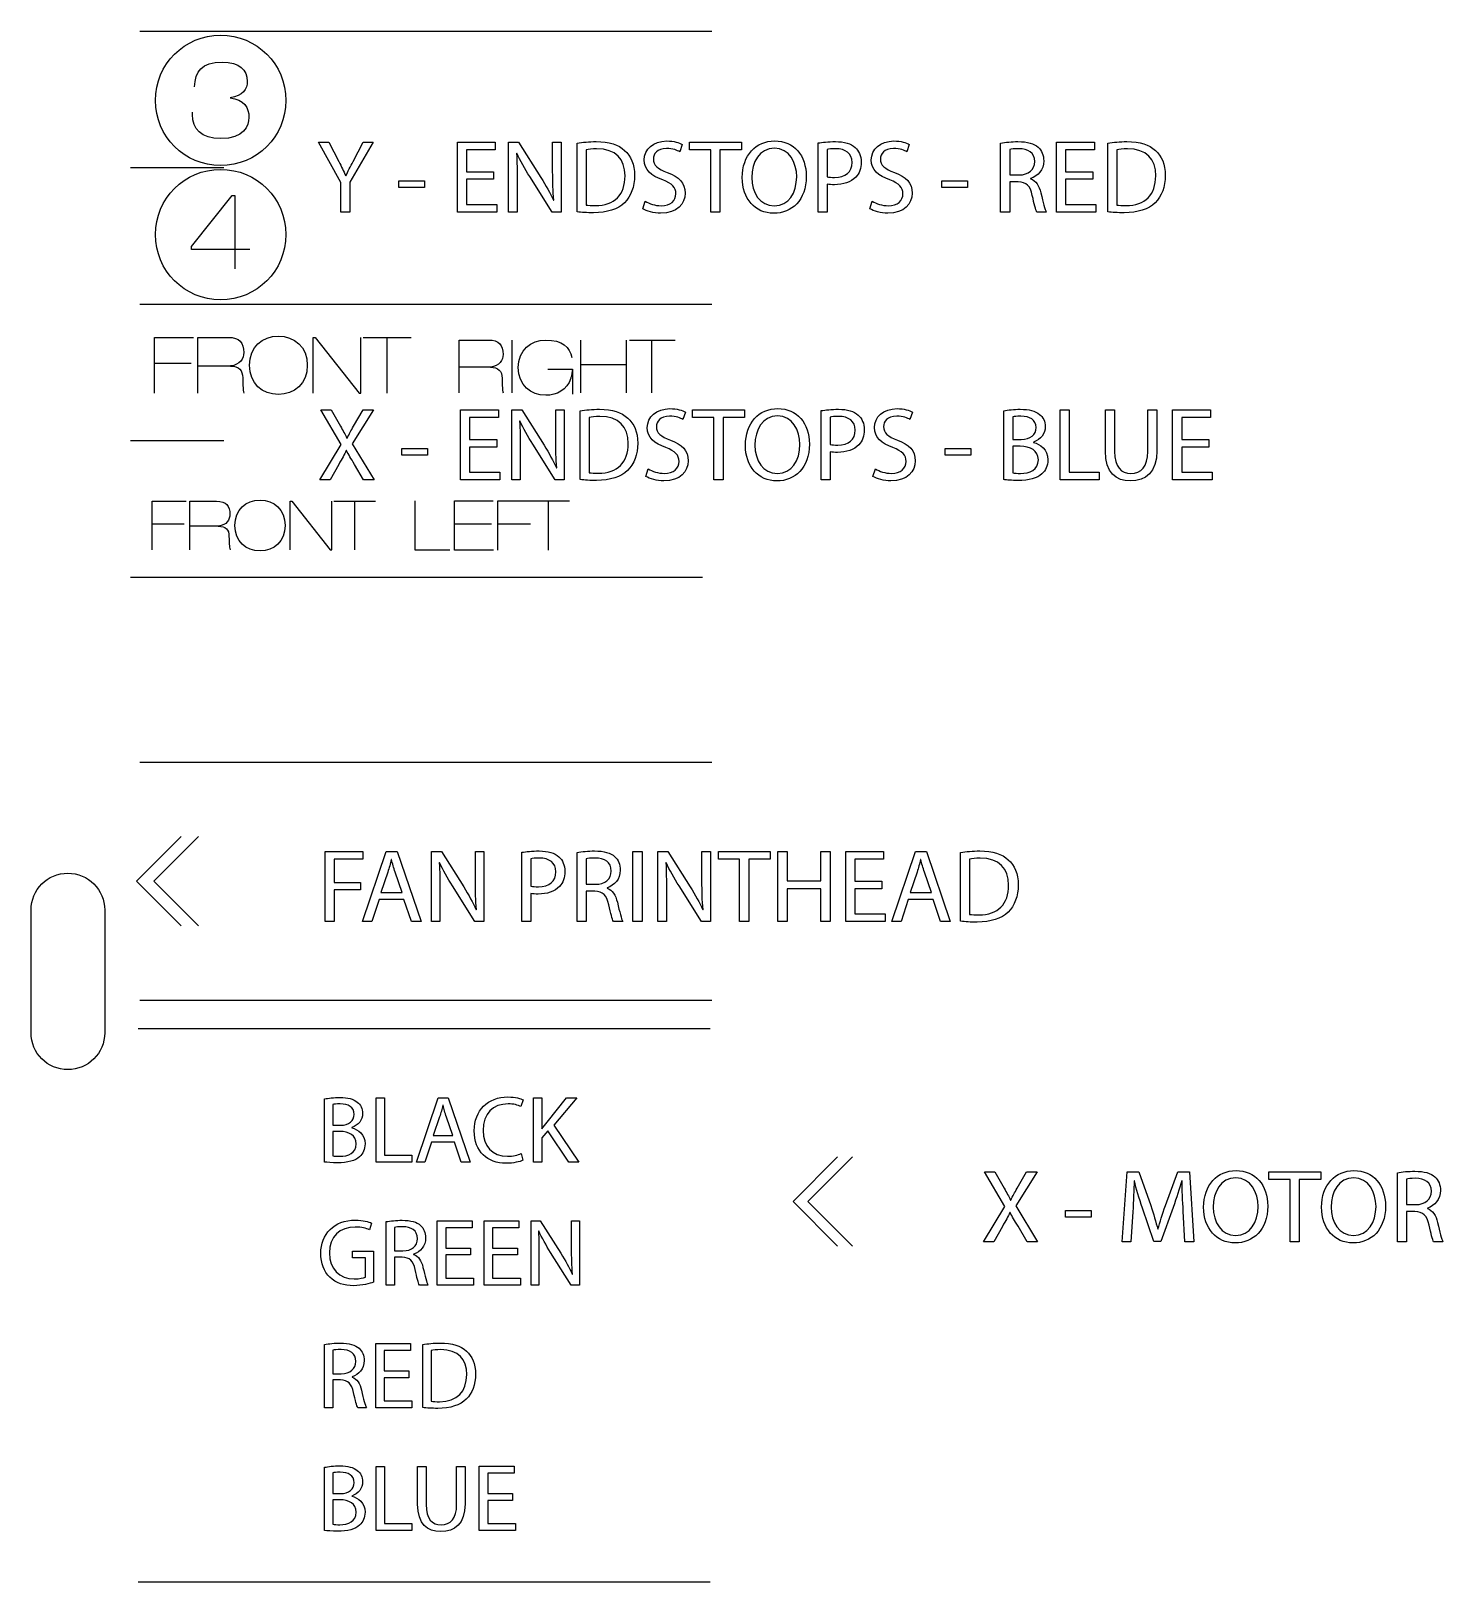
# Model space of a CAD drawing. Header units: millimetres. Extents: x -1219 to 0, y -610 to 0.
# Drawn here: x -547.4 to -489.7, y -273 to -209.6 of the extents above; entities that cross this region are included whole.
import ezdxf

# ---------------------------------------------------------------- set-up
doc = ezdxf.new("R2010")
doc.units = ezdxf.units.MM
doc.layers.get('0').update_dxf_attribs({"linetype": 'CONTINUOUS', "true_color": 0xffffff})

msp = doc.modelspace()

# ---------------------------------------------------------------- linework, layer by layer
at = {"color": 5, "true_color": 0x0000ff}
for points in [[(-542.913, -209.605), (-519.555, -209.605)], [(-539.229, -212.332), (-539.229, -212.34)], [(-536.947, -212.438), (-536.947, -212.438)], [(-534.706, -217.004), (-534.706, -215.79), (-535.614, -214.143), (-535.19, -214.143), (-534.786, -214.933)], [(-534.205, -214.933), (-533.793, -214.143), (-533.377, -214.143), (-534.332, -215.786), (-534.332, -217.004), (-534.706, -217.004), (-534.706, -217.004)], [(-528.464, -215.663), (-529.571, -215.663), (-529.571, -216.694), (-528.332, -216.694), (-528.332, -217.004), (-529.945, -217.004), (-529.945, -214.143), (-528.396, -214.143), (-528.396, -214.453), (-529.571, -214.453), (-529.571, -215.358), (-528.464, -215.358), (-528.464, -215.663), (-528.464, -215.663)], [(-527.852, -217.004), (-527.852, -214.143), (-527.444, -214.143), (-526.531, -215.59)], [(-526.052, -215.34), (-526.052, -214.143), (-525.703, -214.143), (-525.703, -217.004), (-526.077, -217.004), (-526.985, -215.552)], [(-519.592, -214.457), (-520.462, -214.457), (-520.462, -214.143), (-518.344, -214.143), (-518.344, -214.457), (-519.218, -214.457), (-519.218, -217.004), (-519.592, -217.004), (-519.592, -214.457), (-519.592, -214.457)], [(-503.994, -215.663), (-505.102, -215.663), (-505.102, -216.694), (-503.862, -216.694), (-503.862, -217.004), (-505.475, -217.004), (-505.475, -214.143), (-503.925, -214.143), (-503.925, -214.453), (-505.102, -214.453), (-505.102, -215.358), (-503.994, -215.358), (-503.994, -215.663), (-503.994, -215.663)], [(-527.516, -214.597), (-527.529, -214.602)], [(-525.057, -216.995), (-525.057, -214.185), (-525.057, -214.185)], [(-524.687, -214.453), (-524.687, -216.716), (-524.687, -216.716)], [(-520.76, -214.237), (-520.862, -214.538)], [(-514.844, -215.858), (-514.844, -217.004), (-515.213, -217.004), (-515.213, -214.177), (-515.213, -214.177)], [(-514.844, -214.445), (-514.844, -215.557), (-514.844, -215.557)], [(-511.485, -214.237), (-511.587, -214.538)], [(-507.038, -215.765), (-507.386, -215.765), (-507.386, -217.004), (-507.756, -217.004), (-507.756, -214.182), (-507.756, -214.182)], [(-507.386, -214.44), (-507.386, -215.484), (-507.386, -215.484)], [(-503.381, -216.995), (-503.381, -214.185), (-503.381, -214.185)], [(-503.012, -214.453), (-503.012, -216.716), (-503.012, -216.716)], [(-543.29, -215.182), (-539.487, -215.182)], [(-534.502, -215.523), (-534.493, -215.523)], [(-532.34, -215.722), (-531.291, -215.722), (-531.291, -215.994), (-532.34, -215.994), (-532.34, -215.722), (-532.34, -215.722)], [(-527.503, -215.782), (-527.503, -217.004), (-527.852, -217.004), (-527.852, -217.004)], [(-517.918, -215.587), (-517.918, -215.587)], [(-515.694, -215.543), (-515.694, -215.543)], [(-510.155, -215.722), (-509.106, -215.722), (-509.106, -215.994), (-510.155, -215.994), (-510.155, -215.722), (-510.155, -215.722)], [(-507.386, -215.484), (-507.008, -215.484)], [(-506.529, -215.629), (-506.529, -215.642)], [(-539.035, -218.525), (-540.8, -218.525), (-540.8, -218.41), (-539.145, -216.327), (-539.035, -216.327), (-539.035, -218.525)], [(-526.022, -216.52), (-526.01, -216.516)], [(-522.373, -216.864), (-522.276, -216.554), (-522.276, -216.554)], [(-513.098, -216.864), (-513, -216.554), (-513, -216.554)], [(-505.892, -217.004), (-506.274, -217.004)], [(-536.947, -217.921), (-536.947, -217.921)], [(-538.424, -218.525), (-539.035, -218.525), (-539.035, -219.315)], [(-542.913, -220.759), (-519.555, -220.759)], [(-542.317, -224.398), (-542.317, -222.12), (-540.719, -222.12)], [(-540.551, -224.398), (-540.551, -222.12), (-539.298, -222.12)], [(-537.254, -222.069), (-537.254, -222.069)], [(-535.838, -224.398), (-535.838, -222.12), (-535.755, -222.12), (-533.96, -224.398), (-533.886, -224.398), (-533.886, -222.12)], [(-533.797, -222.12), (-531.832, -222.12)], [(-532.81, -224.398), (-532.81, -222.12)], [(-529.865, -224.389), (-529.865, -222.227), (-528.675, -222.227)], [(-527.718, -222.227), (-527.718, -224.389)], [(-524.908, -224.389), (-524.908, -222.227)], [(-523.055, -222.227), (-523.055, -224.389)], [(-522.907, -222.227), (-521.043, -222.227)], [(-522.005, -224.388), (-522.005, -222.246)], [(-542.317, -223.18), (-540.812, -223.18)], [(-539.212, -223.284), (-539.215, -223.291), (-540.552, -223.295)], [(-528.593, -223.332), (-528.597, -223.338), (-529.866, -223.342)], [(-526.256, -223.422), (-525.239, -223.422), (-525.239, -224.437)], [(-524.908, -223.232), (-523.055, -223.232)], [(-534.791, -227.31), (-535.135, -227.939), (-535.559, -227.939), (-534.685, -226.491), (-535.525, -225.078), (-535.096, -225.078), (-534.719, -225.749)], [(-534.184, -225.749), (-533.798, -225.078), (-533.369, -225.078), (-534.239, -226.47), (-533.348, -227.939), (-533.776, -227.939), (-533.776, -227.939)], [(-528.336, -226.598), (-529.444, -226.598), (-529.444, -227.629), (-528.205, -227.629), (-528.205, -227.939), (-529.817, -227.939), (-529.817, -225.078), (-528.268, -225.078), (-528.268, -225.388), (-529.444, -225.388), (-529.444, -226.292), (-528.336, -226.292), (-528.336, -226.598), (-528.336, -226.598)], [(-527.724, -227.939), (-527.724, -225.078), (-527.317, -225.078), (-526.404, -226.525)], [(-527.388, -225.532), (-527.401, -225.537)], [(-525.924, -226.275), (-525.924, -225.078), (-525.576, -225.078), (-525.576, -227.939), (-525.95, -227.939), (-526.858, -226.488)], [(-524.929, -227.931), (-524.929, -225.12), (-524.929, -225.12)], [(-524.56, -225.388), (-524.56, -227.65), (-524.56, -227.65)], [(-520.632, -225.171), (-520.734, -225.473)], [(-519.464, -225.392), (-520.334, -225.392), (-520.334, -225.078), (-518.216, -225.078), (-518.216, -225.392), (-519.091, -225.392), (-519.091, -227.939), (-519.464, -227.939), (-519.464, -225.392), (-519.464, -225.392)], [(-514.716, -226.793), (-514.716, -227.939), (-515.085, -227.939), (-515.085, -225.112), (-515.085, -225.112)], [(-514.716, -225.38), (-514.716, -226.492), (-514.716, -226.492)], [(-511.358, -225.171), (-511.459, -225.473)], [(-507.628, -227.93), (-507.628, -225.12), (-507.628, -225.12)], [(-507.259, -225.367), (-507.259, -226.292), (-507.259, -226.292)], [(-505.33, -225.078), (-504.957, -225.078), (-504.957, -227.629), (-503.734, -227.629), (-503.734, -227.939), (-505.33, -227.939), (-505.33, -225.078), (-505.33, -225.078)], [(-503.479, -226.763), (-503.479, -225.078), (-503.105, -225.078), (-503.105, -225.078)], [(-503.105, -225.078), (-503.105, -226.776)], [(-501.743, -226.776), (-501.743, -225.078), (-501.369, -225.078), (-501.369, -226.75)], [(-499.25, -226.598), (-500.357, -226.598), (-500.357, -227.629), (-499.118, -227.629), (-499.118, -227.939), (-500.731, -227.939), (-500.731, -225.078), (-499.182, -225.078), (-499.182, -225.388), (-500.357, -225.388), (-500.357, -226.292), (-499.25, -226.292), (-499.25, -226.598), (-499.25, -226.598)], [(-543.29, -226.337), (-539.487, -226.337)], [(-534.473, -226.742), (-534.481, -226.742)], [(-534.456, -226.232), (-534.443, -226.232)], [(-532.213, -226.657), (-531.164, -226.657), (-531.164, -226.929), (-532.213, -226.929), (-532.213, -226.657), (-532.213, -226.657)], [(-527.376, -226.717), (-527.376, -227.939), (-527.724, -227.939), (-527.724, -227.939)], [(-517.79, -226.521), (-517.79, -226.521)], [(-515.567, -226.479), (-515.567, -226.479)], [(-510.027, -226.657), (-508.979, -226.657), (-508.979, -226.929), (-510.027, -226.929), (-510.027, -226.657), (-510.027, -226.657)], [(-507.259, -226.292), (-506.923, -226.292)], [(-506.953, -226.568), (-507.259, -226.568), (-507.259, -227.659), (-507.259, -227.659)], [(-506.414, -226.398), (-506.414, -226.411)], [(-533.776, -227.939), (-534.146, -227.307)], [(-525.894, -227.455), (-525.882, -227.451)], [(-522.245, -227.799), (-522.148, -227.488), (-522.148, -227.488)], [(-512.971, -227.799), (-512.873, -227.488), (-512.873, -227.488)], [(-542.41, -230.794), (-542.41, -228.812), (-541.019, -228.812)], [(-540.873, -230.794), (-540.873, -228.812), (-539.782, -228.812)], [(-538.005, -228.768), (-538.005, -228.768)], [(-536.772, -230.794), (-536.772, -228.812), (-536.7, -228.812), (-535.138, -230.794), (-535.073, -230.794), (-535.073, -228.812)], [(-534.996, -228.812), (-533.286, -228.812)], [(-534.136, -230.794), (-534.136, -228.812)], [(-530.25, -230.812), (-531.665, -230.812), (-531.665, -228.795)], [(-528.469, -230.812), (-530.056, -230.812), (-530.056, -228.795), (-528.486, -228.795)], [(-528.292, -230.812), (-528.292, -228.795), (-526.878, -228.795)], [(-527.098, -228.795), (-525.359, -228.795)], [(-526.223, -230.812), (-526.223, -228.795)], [(-542.41, -229.734), (-541.1, -229.734)], [(-539.711, -229.831), (-540.874, -229.835)], [(-539.707, -229.826), (-539.711, -229.831)], [(-530.056, -229.733), (-528.551, -229.733)], [(-528.292, -229.733), (-526.959, -229.733)], [(-543.291, -231.914), (-519.933, -231.914)], [(-542.913, -239.475), (-519.555, -239.475)], [(-541.225, -246.159), (-543.047, -244.336), (-541.225, -242.514)], [(-540.522, -246.159), (-542.345, -244.336), (-540.522, -242.514)], [(-535.347, -243.121), (-533.806, -243.121), (-533.806, -243.431), (-534.973, -243.431), (-534.973, -244.382), (-533.895, -244.382), (-533.895, -244.687), (-534.973, -244.687), (-534.973, -245.982), (-535.347, -245.982), (-535.347, -243.121), (-535.347, -243.121)], [(-533.143, -245.082), (-533.44, -245.982), (-533.822, -245.982), (-532.846, -243.121), (-532.404, -243.121), (-531.428, -245.982), (-531.823, -245.982), (-532.129, -245.082), (-533.143, -245.082), (-533.143, -245.082)], [(-531.007, -245.982), (-531.007, -243.121), (-530.599, -243.121), (-529.686, -244.568)], [(-529.207, -244.318), (-529.207, -243.121), (-528.859, -243.121), (-528.859, -245.982), (-529.232, -245.982), (-530.141, -244.53)], [(-526.943, -244.836), (-526.943, -245.982), (-527.312, -245.982), (-527.312, -243.155), (-527.312, -243.155)], [(-524.335, -244.743), (-524.683, -244.743), (-524.683, -245.982), (-525.052, -245.982), (-525.052, -243.159), (-525.052, -243.159)], [(-522.772, -243.121), (-522.398, -243.121), (-522.398, -245.982), (-522.772, -245.982), (-522.772, -243.121), (-522.772, -243.121)], [(-521.753, -245.982), (-521.753, -243.121), (-521.345, -243.121), (-520.433, -244.568)], [(-519.953, -244.318), (-519.953, -243.121), (-519.605, -243.121), (-519.605, -245.982), (-519.979, -245.982), (-520.887, -244.53)], [(-518.415, -243.435), (-519.285, -243.435), (-519.285, -243.121), (-517.167, -243.121), (-517.167, -243.435), (-518.041, -243.435), (-518.041, -245.982), (-518.415, -245.982), (-518.415, -243.435), (-518.415, -243.435)], [(-516.478, -243.121), (-516.478, -244.318), (-515.094, -244.318), (-515.094, -243.121), (-514.721, -243.121), (-514.721, -245.982), (-515.094, -245.982), (-515.094, -244.641), (-516.478, -244.641), (-516.478, -245.982), (-516.852, -245.982), (-516.852, -243.121), (-516.478, -243.121), (-516.478, -243.121)], [(-512.602, -244.641), (-513.709, -244.641), (-513.709, -245.672), (-512.47, -245.672), (-512.47, -245.982), (-514.083, -245.982), (-514.083, -243.121), (-512.534, -243.121), (-512.534, -243.431), (-513.709, -243.431), (-513.709, -244.335), (-512.602, -244.335), (-512.602, -244.641), (-512.602, -244.641)], [(-511.527, -245.082), (-511.824, -245.982), (-512.206, -245.982), (-511.229, -243.121), (-510.788, -243.121), (-509.812, -245.982), (-510.207, -245.982), (-510.512, -245.082), (-511.527, -245.082), (-511.527, -245.082)], [(-509.391, -245.973), (-509.391, -243.163), (-509.391, -243.163)], [(-532.633, -243.448), (-532.642, -243.448)], [(-530.671, -243.575), (-530.684, -243.579)], [(-526.943, -243.422), (-526.943, -244.534), (-526.943, -244.534)], [(-524.683, -243.418), (-524.683, -244.463), (-524.683, -244.463)], [(-521.417, -243.575), (-521.43, -243.579)], [(-511.017, -243.448), (-511.026, -243.448)], [(-509.021, -243.431), (-509.021, -245.693), (-509.021, -245.693)], [(-532.786, -243.966), (-533.067, -244.793), (-532.201, -244.793), (-532.201, -244.793)], [(-532.201, -244.793), (-532.485, -243.97)], [(-524.683, -244.463), (-524.305, -244.463)], [(-511.17, -243.966), (-511.45, -244.793), (-510.585, -244.793), (-510.585, -244.793)], [(-510.585, -244.793), (-510.868, -243.97)], [(-530.659, -244.759), (-530.659, -245.982), (-531.007, -245.982), (-531.007, -245.982)], [(-523.826, -244.607), (-523.826, -244.62)], [(-521.405, -244.759), (-521.405, -245.982), (-521.753, -245.982), (-521.753, -245.982)], [(-529.177, -245.498), (-529.165, -245.494)], [(-519.923, -245.498), (-519.911, -245.494)], [(-523.189, -245.982), (-523.571, -245.982)], [(-542.913, -249.194), (-519.555, -249.194)], [(-542.98, -250.359), (-519.623, -250.359)], [(-535.369, -255.807), (-535.369, -253.23), (-535.369, -253.23)], [(-533.263, -253.191), (-532.921, -253.191), (-532.921, -255.531), (-531.799, -255.531), (-531.799, -255.815), (-533.263, -255.815), (-533.263, -253.191), (-533.263, -253.191)], [(-530.998, -254.989), (-531.27, -255.815), (-531.62, -255.815), (-530.725, -253.191), (-530.32, -253.191), (-529.425, -255.815), (-529.787, -255.815), (-530.067, -254.989), (-530.998, -254.989), (-530.998, -254.989)], [(-527.26, -253.265), (-527.346, -253.541)], [(-526.84, -253.191), (-526.501, -253.191), (-526.501, -254.456), (-526.49, -254.456)], [(-526.283, -254.176), (-525.481, -253.191), (-525.06, -253.191), (-526.01, -254.304), (-524.986, -255.815), (-525.388, -255.815), (-526.248, -254.526), (-526.501, -254.814), (-526.501, -255.815), (-526.84, -255.815), (-526.84, -253.191), (-526.84, -253.191)], [(-535.031, -253.455), (-535.031, -254.304), (-535.031, -254.304)], [(-530.671, -253.965), (-530.927, -254.725), (-530.133, -254.725), (-530.133, -254.725)], [(-530.53, -253.49), (-530.538, -253.49)], [(-530.133, -254.725), (-530.394, -253.969)], [(-535.031, -254.304), (-534.723, -254.304)], [(-534.75, -254.557), (-535.031, -254.557), (-535.031, -255.558), (-535.031, -255.558)], [(-534.256, -254.402), (-534.256, -254.413)], [(-527.334, -255.461), (-527.268, -255.733), (-527.268, -255.733)], [(-514.413, -259.241), (-516.235, -257.418), (-514.413, -255.596)], [(-513.811, -259.241), (-515.633, -257.418), (-513.811, -255.596)], [(-507.686, -258.438), (-508.03, -259.066), (-508.454, -259.066), (-507.58, -257.618), (-508.42, -256.205), (-507.992, -256.205), (-507.614, -256.876)], [(-507.079, -256.876), (-506.693, -256.205), (-506.264, -256.205), (-507.135, -257.597), (-506.243, -259.066), (-506.672, -259.066), (-506.672, -259.066)], [(-502.356, -257.839), (-502.433, -259.066), (-502.785, -259.066), (-502.585, -256.205), (-502.114, -256.205), (-501.626, -257.589)], [(-502.293, -256.574), (-502.301, -256.574)], [(-501.023, -257.589), (-500.514, -256.205), (-500.043, -256.205), (-499.865, -259.066), (-500.23, -259.066), (-500.298, -257.809), (-500.298, -257.809)], [(-500.344, -256.574), (-500.353, -256.574)], [(-495.931, -256.519), (-496.801, -256.519), (-496.801, -256.205), (-494.683, -256.205), (-494.683, -256.519), (-495.558, -256.519), (-495.558, -259.066), (-495.931, -259.066), (-495.931, -256.519), (-495.931, -256.519)], [(-490.835, -257.826), (-491.183, -257.826), (-491.183, -259.065), (-491.552, -259.065), (-491.552, -256.243), (-491.552, -256.243)], [(-491.183, -256.502), (-491.183, -257.546), (-491.183, -257.546)], [(-507.351, -257.36), (-507.338, -257.36)], [(-505.108, -257.784), (-504.06, -257.784), (-504.06, -258.056), (-505.108, -258.056), (-505.108, -257.784), (-505.108, -257.784)], [(-500.713, -257.661), (-501.219, -259.049), (-501.499, -259.049), (-501.966, -257.687)], [(-499.073, -257.648), (-499.073, -257.648)], [(-496.849, -257.606), (-496.849, -257.606)], [(-494.257, -257.648), (-494.257, -257.648)], [(-492.034, -257.606), (-492.034, -257.606)], [(-491.183, -257.546), (-490.805, -257.546)], [(-490.326, -257.691), (-490.326, -257.703)], [(-533.446, -258.3), (-533.532, -258.577)], [(-532.196, -259.694), (-532.515, -259.694), (-532.515, -260.831), (-532.854, -260.831), (-532.854, -258.242), (-532.854, -258.242)], [(-532.515, -258.479), (-532.515, -259.437), (-532.515, -259.437)], [(-529.405, -259.601), (-530.421, -259.601), (-530.421, -260.547), (-529.285, -260.547), (-529.285, -260.831), (-530.764, -260.831), (-530.764, -258.207), (-529.343, -258.207), (-529.343, -258.491), (-530.421, -258.491), (-530.421, -259.32), (-529.405, -259.32), (-529.405, -259.601), (-529.405, -259.601)], [(-527.49, -259.601), (-528.506, -259.601), (-528.506, -260.547), (-527.369, -260.547), (-527.369, -260.831), (-528.849, -260.831), (-528.849, -258.207), (-527.428, -258.207), (-527.428, -258.491), (-528.506, -258.491), (-528.506, -259.32), (-527.49, -259.32), (-527.49, -259.601), (-527.49, -259.601)], [(-526.929, -260.831), (-526.929, -258.207), (-526.556, -258.207), (-525.718, -259.534)], [(-525.278, -259.305), (-525.278, -258.207), (-524.959, -258.207), (-524.959, -260.831), (-525.302, -260.831), (-526.135, -259.499)], [(-507.368, -257.869), (-507.376, -257.869)], [(-506.672, -259.066), (-507.041, -258.433)], [(-526.622, -258.623), (-526.634, -258.627)], [(-501.338, -258.552), (-501.329, -258.552)], [(-489.689, -259.065), (-490.071, -259.065)], [(-533.703, -260.508), (-533.703, -259.726), (-534.232, -259.726), (-534.232, -259.453), (-533.368, -259.453), (-533.368, -260.714), (-533.368, -260.714)], [(-532.515, -259.437), (-532.169, -259.437)], [(-531.729, -259.569), (-531.729, -259.581)], [(-526.61, -259.71), (-526.61, -260.831), (-526.929, -260.831), (-526.929, -260.831)], [(-525.251, -260.387), (-525.24, -260.383)], [(-531.145, -260.831), (-531.496, -260.831)], [(-534.711, -264.71), (-535.031, -264.71), (-535.031, -265.847), (-535.369, -265.847), (-535.369, -263.258), (-535.369, -263.258)], [(-535.031, -263.496), (-535.031, -264.453), (-535.031, -264.453)], [(-531.92, -264.617), (-532.936, -264.617), (-532.936, -265.563), (-531.799, -265.563), (-531.799, -265.847), (-533.279, -265.847), (-533.279, -263.223), (-531.858, -263.223), (-531.858, -263.507), (-532.936, -263.507), (-532.936, -264.337), (-531.92, -264.337), (-531.92, -264.617), (-531.92, -264.617)], [(-531.36, -265.839), (-531.36, -263.262), (-531.36, -263.262)], [(-531.021, -263.507), (-531.021, -265.582), (-531.021, -265.582)], [(-535.031, -264.453), (-534.684, -264.453)], [(-534.244, -264.586), (-534.244, -264.597)], [(-533.66, -265.847), (-534.01, -265.847)], [(-535.369, -270.855), (-535.369, -268.278), (-535.369, -268.278)], [(-535.031, -268.503), (-535.031, -269.352), (-535.031, -269.352)], [(-533.263, -268.239), (-532.921, -268.239), (-532.921, -270.579), (-531.799, -270.579), (-531.799, -270.863), (-533.263, -270.863), (-533.263, -268.239), (-533.263, -268.239)], [(-531.566, -269.784), (-531.566, -268.239), (-531.223, -268.239), (-531.223, -268.239)], [(-531.223, -268.239), (-531.223, -269.796)], [(-529.973, -269.796), (-529.973, -268.239), (-529.631, -268.239), (-529.631, -269.773)], [(-527.688, -269.632), (-528.705, -269.632), (-528.705, -270.579), (-527.568, -270.579), (-527.568, -270.863), (-529.047, -270.863), (-529.047, -268.238), (-527.626, -268.238), (-527.626, -268.523), (-528.705, -268.523), (-528.705, -269.352), (-527.688, -269.352), (-527.688, -269.632), (-527.688, -269.632)], [(-535.031, -269.352), (-534.723, -269.352)], [(-534.75, -269.605), (-535.031, -269.605), (-535.031, -270.606), (-535.031, -270.606)], [(-534.256, -269.45), (-534.256, -269.461)], [(-542.98, -272.962), (-519.623, -272.962)]]:
    msp.add_lwpolyline(points, dxfattribs=at)
at = {"color": 1, "true_color": 0xff0000}
for points in [[(-547.357, -250.528), (-547.357, -245.512)], [(-544.348, -245.512), (-544.348, -250.528), (-544.348, -250.528)]]:
    msp.add_lwpolyline(points, dxfattribs=at)
at = {"color": 5, "true_color": 0x0000ff}
for points in [[(-542.276, -212.438), (-542.276, -210.966), (-541.083, -209.773), (-539.612, -209.773)], [(-539.612, -209.773), (-538.14, -209.773), (-536.947, -210.966), (-536.947, -212.438)], [(-540.681, -211.882), (-540.652, -211.262), (-540.388, -210.876), (-539.548, -210.876)], [(-539.548, -210.876), (-538.835, -210.876), (-538.525, -211.198), (-538.525, -211.661)], [(-538.525, -211.661), (-538.525, -211.954), (-538.695, -212.276), (-539.229, -212.332)], [(-539.612, -215.102), (-541.083, -215.102), (-542.276, -213.909), (-542.276, -212.438)], [(-536.947, -212.438), (-536.947, -213.909), (-538.14, -215.102), (-539.612, -215.102)], [(-539.229, -212.34), (-538.652, -212.404), (-538.457, -212.739), (-538.457, -213.138)], [(-540.766, -213.014), (-540.766, -212.989), (-540.762, -212.955), (-540.762, -212.921)], [(-539.616, -213.999), (-540.397, -213.999), (-540.766, -213.609), (-540.766, -213.014)], [(-538.457, -213.138), (-538.457, -213.469), (-538.673, -213.999), (-539.616, -213.999)], [(-525.057, -214.185), (-524.832, -214.147), (-524.565, -214.122), (-524.272, -214.122)], [(-524.272, -214.122), (-523.741, -214.122), (-523.363, -214.249), (-523.113, -214.479)], [(-522.313, -214.873), (-522.313, -214.428), (-521.944, -214.097), (-521.388, -214.097)], [(-521.388, -214.097), (-521.1, -214.097), (-520.883, -214.165), (-520.76, -214.237)], [(-518.309, -215.595), (-518.309, -214.686), (-517.748, -214.092), (-516.984, -214.092)], [(-516.984, -214.092), (-516.199, -214.092), (-515.694, -214.691), (-515.694, -215.543)], [(-515.213, -214.177), (-515.035, -214.148), (-514.801, -214.122), (-514.504, -214.122)], [(-514.504, -214.122), (-514.139, -214.122), (-513.872, -214.207), (-513.702, -214.36)], [(-513.038, -214.873), (-513.038, -214.428), (-512.669, -214.097), (-512.113, -214.097)], [(-512.113, -214.097), (-511.824, -214.097), (-511.608, -214.165), (-511.485, -214.237)], [(-507.756, -214.182), (-507.569, -214.148), (-507.297, -214.122), (-507.047, -214.122)], [(-507.047, -214.122), (-506.652, -214.122), (-506.393, -214.199), (-506.219, -214.355)], [(-503.381, -214.185), (-503.156, -214.147), (-502.889, -214.122), (-502.596, -214.122)], [(-502.596, -214.122), (-502.065, -214.122), (-501.687, -214.249), (-501.437, -214.479)], [(-527.529, -214.602), (-527.508, -214.962), (-527.503, -215.306), (-527.503, -215.782)], [(-526.985, -215.552), (-527.185, -215.234), (-527.376, -214.907), (-527.516, -214.597)], [(-524.255, -214.415), (-524.446, -214.415), (-524.59, -214.432), (-524.687, -214.453)], [(-523.096, -215.519), (-523.092, -214.844), (-523.474, -214.415), (-524.255, -214.415)], [(-523.113, -214.479), (-522.854, -214.712), (-522.706, -215.043), (-522.706, -215.506)], [(-521.401, -214.402), (-521.792, -214.402), (-521.94, -214.636), (-521.94, -214.831)], [(-520.862, -214.538), (-520.951, -214.483), (-521.142, -214.402), (-521.401, -214.402)], [(-516.997, -214.394), (-517.612, -214.394), (-517.918, -214.963), (-517.918, -215.587)], [(-516.085, -215.561), (-516.085, -214.988), (-516.381, -214.394), (-516.997, -214.394)], [(-514.495, -214.415), (-514.657, -214.415), (-514.78, -214.428), (-514.844, -214.445)], [(-513.82, -214.98), (-513.82, -214.598), (-514.092, -214.415), (-514.495, -214.415)], [(-513.702, -214.36), (-513.549, -214.496), (-513.451, -214.704), (-513.451, -214.958)], [(-512.126, -214.402), (-512.517, -214.402), (-512.665, -214.636), (-512.665, -214.831)], [(-511.587, -214.538), (-511.676, -214.483), (-511.867, -214.402), (-512.126, -214.402)], [(-507.021, -214.411), (-507.199, -214.411), (-507.323, -214.423), (-507.386, -214.44)], [(-506.363, -214.941), (-506.363, -214.572), (-506.631, -214.411), (-507.021, -214.411)], [(-506.219, -214.355), (-506.079, -214.482), (-505.994, -214.678), (-505.994, -214.903)], [(-502.579, -214.415), (-502.77, -214.415), (-502.914, -214.432), (-503.012, -214.453)], [(-501.42, -215.519), (-501.416, -214.844), (-501.798, -214.415), (-502.579, -214.415)], [(-501.437, -214.479), (-501.178, -214.712), (-501.03, -215.043), (-501.03, -215.506)], [(-542.276, -217.921), (-542.276, -216.449), (-541.083, -215.257), (-539.612, -215.257)], [(-539.612, -215.257), (-538.14, -215.257), (-536.947, -216.449), (-536.947, -217.921)], [(-534.786, -214.933), (-534.681, -215.149), (-534.591, -215.323), (-534.502, -215.523)], [(-534.493, -215.523), (-534.417, -215.336), (-534.315, -215.149), (-534.205, -214.933)], [(-526.01, -216.516), (-526.043, -216.134), (-526.052, -215.786), (-526.052, -215.34)], [(-521.558, -215.689), (-522.025, -215.519), (-522.313, -215.272), (-522.313, -214.873)], [(-521.94, -214.831), (-521.94, -215.099), (-521.766, -215.23), (-521.371, -215.383)], [(-521.371, -215.383), (-520.888, -215.57), (-520.645, -215.803), (-520.645, -216.223)], [(-514.538, -215.587), (-514.092, -215.587), (-513.82, -215.366), (-513.82, -214.98)], [(-513.451, -214.958), (-513.451, -215.217), (-513.528, -215.421), (-513.672, -215.57)], [(-512.283, -215.689), (-512.75, -215.519), (-513.038, -215.272), (-513.038, -214.873)], [(-512.665, -214.831), (-512.665, -215.099), (-512.491, -215.23), (-512.096, -215.383)], [(-512.096, -215.383), (-511.612, -215.57), (-511.37, -215.803), (-511.37, -216.223)], [(-507.008, -215.484), (-506.614, -215.484), (-506.363, -215.268), (-506.363, -214.941)], [(-505.994, -214.903), (-505.994, -215.277), (-506.232, -215.527), (-506.529, -215.629)], [(-526.531, -215.59), (-526.323, -215.926), (-526.154, -216.227), (-526.022, -216.52)], [(-524.314, -216.733), (-523.52, -216.733), (-523.096, -216.291), (-523.096, -215.519)], [(-522.706, -215.506), (-522.706, -215.973), (-522.854, -216.354), (-523.117, -216.618)], [(-521.019, -216.253), (-521.019, -215.99), (-521.172, -215.833), (-521.558, -215.689)], [(-517.023, -217.051), (-517.782, -217.051), (-518.309, -216.46), (-518.309, -215.595)], [(-517.918, -215.587), (-517.918, -216.202), (-517.587, -216.75), (-517.001, -216.75)], [(-515.694, -215.543), (-515.694, -216.524), (-516.292, -217.051), (-517.023, -217.051)], [(-517.001, -216.75), (-516.415, -216.75), (-516.085, -216.21), (-516.085, -215.561)], [(-514.844, -215.557), (-514.763, -215.578), (-514.661, -215.587), (-514.538, -215.587)], [(-514.546, -215.884), (-514.657, -215.884), (-514.759, -215.879), (-514.844, -215.858)], [(-513.672, -215.57), (-513.872, -215.778), (-514.186, -215.884), (-514.546, -215.884)], [(-511.744, -216.253), (-511.744, -215.99), (-511.897, -215.833), (-512.283, -215.689)], [(-506.461, -216.321), (-506.546, -215.926), (-506.703, -215.778), (-507.038, -215.765)], [(-506.529, -215.642), (-506.312, -215.718), (-506.181, -215.922), (-506.113, -216.219)], [(-502.638, -216.733), (-501.845, -216.733), (-501.42, -216.291), (-501.42, -215.519)], [(-501.03, -215.506), (-501.03, -215.973), (-501.178, -216.354), (-501.441, -216.618)], [(-523.117, -216.618), (-523.389, -216.885), (-523.83, -217.029), (-524.386, -217.029)], [(-522.276, -216.554), (-522.11, -216.66), (-521.872, -216.741), (-521.617, -216.741)], [(-520.645, -216.223), (-520.645, -216.665), (-520.968, -217.051), (-521.643, -217.051)], [(-521.617, -216.741), (-521.24, -216.741), (-521.019, -216.541), (-521.019, -216.253)], [(-513, -216.554), (-512.835, -216.66), (-512.597, -216.741), (-512.342, -216.741)], [(-511.37, -216.223), (-511.37, -216.665), (-511.693, -217.051), (-512.368, -217.051)], [(-512.342, -216.741), (-511.964, -216.741), (-511.744, -216.541), (-511.744, -216.253)], [(-506.274, -217.004), (-506.321, -216.919), (-506.385, -216.677), (-506.461, -216.321)], [(-506.113, -216.219), (-506.02, -216.618), (-505.952, -216.894), (-505.892, -217.004)], [(-501.441, -216.618), (-501.713, -216.885), (-502.154, -217.029), (-502.711, -217.029)], [(-524.386, -217.029), (-524.654, -217.029), (-524.87, -217.017), (-525.057, -216.995)], [(-524.687, -216.716), (-524.594, -216.728), (-524.458, -216.733), (-524.314, -216.733)], [(-521.643, -217.051), (-521.919, -217.051), (-522.22, -216.966), (-522.373, -216.864)], [(-512.368, -217.051), (-512.644, -217.051), (-512.945, -216.966), (-513.098, -216.864)], [(-502.711, -217.029), (-502.978, -217.029), (-503.194, -217.017), (-503.381, -216.995)], [(-503.012, -216.716), (-502.919, -216.728), (-502.783, -216.733), (-502.638, -216.733)], [(-539.612, -220.585), (-541.083, -220.585), (-542.276, -219.392), (-542.276, -217.921)], [(-536.947, -217.921), (-536.947, -219.392), (-538.14, -220.585), (-539.612, -220.585)], [(-539.298, -222.12), (-538.842, -222.12), (-538.67, -222.337), (-538.67, -222.742)], [(-538.434, -223.259), (-538.434, -222.507), (-537.905, -222.069), (-537.254, -222.069)], [(-537.254, -222.069), (-536.603, -222.069), (-536.074, -222.507), (-536.074, -223.259)], [(-528.675, -222.227), (-528.243, -222.227), (-528.079, -222.433), (-528.079, -222.817)], [(-527.455, -223.356), (-527.455, -222.641), (-526.952, -222.227), (-526.334, -222.227)], [(-526.334, -222.227), (-525.66, -222.227), (-525.349, -222.526), (-525.27, -222.944)], [(-538.67, -222.742), (-538.67, -222.959), (-538.816, -223.262), (-539.212, -223.284)], [(-528.079, -222.817), (-528.079, -223.023), (-528.218, -223.311), (-528.593, -223.332)], [(-539.215, -223.291), (-538.865, -223.294), (-538.711, -223.457), (-538.711, -223.77)], [(-537.254, -224.449), (-537.905, -224.449), (-538.434, -224.012), (-538.434, -223.259)], [(-536.074, -223.259), (-536.074, -224.012), (-536.603, -224.449), (-537.254, -224.449)], [(-528.597, -223.338), (-528.264, -223.341), (-528.119, -223.495), (-528.119, -223.792)], [(-526.334, -224.485), (-526.952, -224.485), (-527.455, -224.07), (-527.455, -223.356)], [(-525.239, -223.422), (-525.27, -223.674), (-525.314, -223.784), (-525.314, -223.784)], [(-538.711, -223.77), (-538.711, -223.852), (-538.705, -224.305), (-538.66, -224.398)], [(-528.119, -223.792), (-528.119, -223.871), (-528.113, -224.301), (-528.07, -224.389)], [(-525.314, -223.784), (-525.464, -224.281), (-525.884, -224.485), (-526.334, -224.485)], [(-527.401, -225.537), (-527.38, -225.898), (-527.376, -226.241), (-527.376, -226.717)], [(-526.858, -226.488), (-527.058, -226.169), (-527.249, -225.842), (-527.388, -225.532)], [(-524.929, -225.12), (-524.704, -225.083), (-524.437, -225.057), (-524.144, -225.057)], [(-524.127, -225.349), (-524.318, -225.349), (-524.462, -225.367), (-524.56, -225.388)], [(-524.144, -225.057), (-523.613, -225.057), (-523.236, -225.184), (-522.985, -225.414)], [(-522.968, -226.453), (-522.964, -225.778), (-523.346, -225.349), (-524.127, -225.349)], [(-522.985, -225.414), (-522.727, -225.647), (-522.578, -225.978), (-522.578, -226.441)], [(-522.186, -225.808), (-522.186, -225.362), (-521.817, -225.031), (-521.261, -225.031)], [(-521.274, -225.337), (-521.664, -225.337), (-521.813, -225.57), (-521.813, -225.765)], [(-520.734, -225.473), (-520.823, -225.417), (-521.015, -225.337), (-521.274, -225.337)], [(-521.261, -225.031), (-520.972, -225.031), (-520.756, -225.099), (-520.632, -225.171)], [(-518.181, -226.53), (-518.181, -225.622), (-517.621, -225.027), (-516.857, -225.027)], [(-516.869, -225.329), (-517.485, -225.329), (-517.79, -225.898), (-517.79, -226.521)], [(-515.957, -226.496), (-515.957, -225.923), (-516.254, -225.329), (-516.869, -225.329)], [(-516.857, -225.027), (-516.071, -225.027), (-515.567, -225.626), (-515.567, -226.479)], [(-515.085, -225.112), (-514.907, -225.083), (-514.673, -225.057), (-514.377, -225.057)], [(-514.368, -225.35), (-514.529, -225.35), (-514.652, -225.363), (-514.716, -225.38)], [(-514.377, -225.057), (-514.011, -225.057), (-513.744, -225.142), (-513.574, -225.295)], [(-513.693, -225.914), (-513.693, -225.532), (-513.964, -225.35), (-514.368, -225.35)], [(-513.574, -225.295), (-513.421, -225.431), (-513.324, -225.639), (-513.324, -225.893)], [(-512.911, -225.808), (-512.911, -225.362), (-512.542, -225.031), (-511.986, -225.031)], [(-511.999, -225.337), (-512.389, -225.337), (-512.537, -225.57), (-512.537, -225.765)], [(-511.459, -225.473), (-511.549, -225.417), (-511.74, -225.337), (-511.999, -225.337)], [(-511.986, -225.031), (-511.697, -225.031), (-511.48, -225.099), (-511.358, -225.171)], [(-507.628, -225.12), (-507.467, -225.083), (-507.208, -225.057), (-506.953, -225.057)], [(-506.932, -225.341), (-507.102, -225.341), (-507.199, -225.354), (-507.259, -225.367)], [(-506.953, -225.057), (-506.584, -225.057), (-506.346, -225.12), (-506.172, -225.265)], [(-506.308, -225.808), (-506.308, -225.477), (-506.559, -225.341), (-506.932, -225.341)], [(-506.172, -225.265), (-506.023, -225.375), (-505.93, -225.545), (-505.93, -225.77)], [(-534.719, -225.749), (-534.612, -225.935), (-534.532, -226.08), (-534.456, -226.232)], [(-534.443, -226.232), (-534.362, -226.063), (-534.29, -225.931), (-534.184, -225.749)], [(-521.43, -226.623), (-521.897, -226.453), (-522.186, -226.207), (-522.186, -225.808)], [(-521.813, -225.765), (-521.813, -226.033), (-521.639, -226.164), (-521.244, -226.317)], [(-514.41, -226.521), (-513.964, -226.521), (-513.693, -226.3), (-513.693, -225.914)], [(-513.324, -225.893), (-513.324, -226.152), (-513.4, -226.356), (-513.545, -226.504)], [(-512.155, -226.623), (-512.622, -226.453), (-512.911, -226.207), (-512.911, -225.808)], [(-512.537, -225.765), (-512.537, -226.033), (-512.364, -226.164), (-511.969, -226.317)], [(-506.923, -226.292), (-506.537, -226.292), (-506.308, -226.084), (-506.308, -225.808)], [(-505.93, -225.77), (-505.93, -226.05), (-506.117, -226.292), (-506.414, -226.398)], [(-534.481, -226.742), (-534.562, -226.908), (-534.647, -227.06), (-534.791, -227.31)], [(-534.146, -227.307), (-534.294, -227.064), (-534.383, -226.908), (-534.473, -226.742)], [(-526.404, -226.525), (-526.196, -226.861), (-526.026, -227.163), (-525.894, -227.455)], [(-525.882, -227.451), (-525.916, -227.069), (-525.924, -226.721), (-525.924, -226.275)], [(-524.186, -227.667), (-523.393, -227.667), (-522.968, -227.226), (-522.968, -226.453)], [(-522.578, -226.441), (-522.578, -226.908), (-522.726, -227.29), (-522.989, -227.553)], [(-520.891, -227.187), (-520.891, -226.924), (-521.044, -226.767), (-521.43, -226.623)], [(-521.244, -226.317), (-520.76, -226.504), (-520.518, -226.737), (-520.518, -227.158)], [(-516.895, -227.986), (-517.655, -227.986), (-518.181, -227.396), (-518.181, -226.53)], [(-517.79, -226.521), (-517.79, -227.137), (-517.459, -227.684), (-516.874, -227.684)], [(-515.567, -226.479), (-515.567, -227.459), (-516.165, -227.986), (-516.895, -227.986)], [(-516.874, -227.684), (-516.288, -227.684), (-515.957, -227.145), (-515.957, -226.496)], [(-514.716, -226.492), (-514.635, -226.513), (-514.533, -226.521), (-514.41, -226.521)], [(-514.419, -226.819), (-514.529, -226.819), (-514.632, -226.814), (-514.716, -226.793)], [(-513.545, -226.504), (-513.744, -226.712), (-514.058, -226.819), (-514.419, -226.819)], [(-511.616, -227.187), (-511.616, -226.924), (-511.769, -226.767), (-512.155, -226.623)], [(-511.969, -226.317), (-511.485, -226.504), (-511.243, -226.737), (-511.243, -227.158)], [(-506.215, -227.12), (-506.215, -226.734), (-506.55, -226.568), (-506.953, -226.568)], [(-506.414, -226.411), (-506.142, -226.475), (-505.824, -226.7), (-505.824, -227.124)], [(-502.451, -227.986), (-503.037, -227.986), (-503.479, -227.654), (-503.479, -226.763)], [(-503.105, -226.776), (-503.105, -227.413), (-502.821, -227.684), (-502.439, -227.684)], [(-501.369, -226.75), (-501.369, -227.629), (-501.832, -227.986), (-502.451, -227.986)], [(-502.439, -227.684), (-502.019, -227.684), (-501.743, -227.404), (-501.743, -226.776)], [(-520.518, -227.158), (-520.518, -227.599), (-520.84, -227.985), (-521.515, -227.985)], [(-521.49, -227.676), (-521.112, -227.676), (-520.891, -227.476), (-520.891, -227.187)], [(-511.243, -227.158), (-511.243, -227.599), (-511.566, -227.985), (-512.241, -227.985)], [(-512.215, -227.676), (-511.837, -227.676), (-511.616, -227.476), (-511.616, -227.187)], [(-506.949, -227.676), (-506.567, -227.676), (-506.215, -227.536), (-506.215, -227.12)], [(-505.824, -227.124), (-505.824, -227.37), (-505.922, -227.561), (-506.07, -227.697)], [(-524.258, -227.965), (-524.526, -227.965), (-524.742, -227.952), (-524.929, -227.931)], [(-524.56, -227.65), (-524.467, -227.663), (-524.331, -227.667), (-524.186, -227.667)], [(-522.989, -227.553), (-523.261, -227.82), (-523.702, -227.965), (-524.258, -227.965)], [(-521.515, -227.985), (-521.791, -227.985), (-522.093, -227.9), (-522.245, -227.799)], [(-522.148, -227.488), (-521.983, -227.595), (-521.745, -227.676), (-521.49, -227.676)], [(-512.241, -227.985), (-512.517, -227.985), (-512.818, -227.9), (-512.971, -227.799)], [(-512.873, -227.488), (-512.707, -227.595), (-512.469, -227.676), (-512.215, -227.676)], [(-507.055, -227.964), (-507.31, -227.964), (-507.505, -227.948), (-507.628, -227.93)], [(-507.259, -227.659), (-507.182, -227.671), (-507.08, -227.676), (-506.949, -227.676)], [(-506.07, -227.697), (-506.266, -227.88), (-506.588, -227.964), (-507.055, -227.964)], [(-539.782, -228.812), (-539.385, -228.812), (-539.235, -229.001), (-539.235, -229.354)], [(-539.031, -229.804), (-539.031, -229.149), (-538.571, -228.768), (-538.005, -228.768)], [(-538.005, -228.768), (-537.438, -228.768), (-536.978, -229.149), (-536.978, -229.804)], [(-539.711, -229.831), (-539.406, -229.835), (-539.272, -229.976), (-539.272, -230.248)], [(-539.235, -229.354), (-539.235, -229.543), (-539.363, -229.806), (-539.707, -229.826)], [(-538.005, -230.839), (-538.571, -230.839), (-539.031, -230.459), (-539.031, -229.804)], [(-536.978, -229.804), (-536.978, -230.459), (-537.438, -230.839), (-538.005, -230.839)], [(-539.272, -230.248), (-539.272, -230.32), (-539.267, -230.714), (-539.228, -230.794)], [(-527.312, -243.155), (-527.134, -243.125), (-526.9, -243.1), (-526.603, -243.1)], [(-526.603, -243.1), (-526.238, -243.1), (-525.971, -243.185), (-525.801, -243.338)], [(-525.052, -243.159), (-524.865, -243.125), (-524.594, -243.1), (-524.344, -243.1)], [(-524.344, -243.1), (-523.949, -243.1), (-523.69, -243.176), (-523.516, -243.333)], [(-509.391, -243.163), (-509.165, -243.125), (-508.898, -243.1), (-508.605, -243.1)], [(-508.605, -243.1), (-508.074, -243.1), (-507.697, -243.227), (-507.446, -243.456)], [(-532.642, -243.448), (-532.685, -243.614), (-532.727, -243.792), (-532.786, -243.966)], [(-532.485, -243.97), (-532.549, -243.783), (-532.591, -243.614), (-532.633, -243.448)], [(-530.684, -243.579), (-530.663, -243.94), (-530.659, -244.284), (-530.659, -244.759)], [(-530.141, -244.53), (-530.34, -244.212), (-530.531, -243.885), (-530.671, -243.575)], [(-526.595, -243.392), (-526.756, -243.392), (-526.879, -243.405), (-526.943, -243.422)], [(-525.92, -243.957), (-525.92, -243.575), (-526.191, -243.392), (-526.595, -243.392)], [(-525.801, -243.338), (-525.648, -243.474), (-525.551, -243.682), (-525.551, -243.936)], [(-524.318, -243.388), (-524.496, -243.388), (-524.619, -243.402), (-524.683, -243.418)], [(-523.66, -243.919), (-523.66, -243.55), (-523.928, -243.388), (-524.318, -243.388)], [(-524.305, -244.463), (-523.911, -244.463), (-523.66, -244.246), (-523.66, -243.919)], [(-523.291, -243.881), (-523.291, -244.255), (-523.529, -244.505), (-523.826, -244.607)], [(-523.516, -243.333), (-523.376, -243.461), (-523.291, -243.656), (-523.291, -243.881)], [(-521.43, -243.579), (-521.409, -243.94), (-521.405, -244.284), (-521.405, -244.759)], [(-520.887, -244.53), (-521.086, -244.212), (-521.277, -243.885), (-521.417, -243.575)], [(-511.026, -243.448), (-511.068, -243.614), (-511.11, -243.792), (-511.17, -243.966)], [(-510.868, -243.97), (-510.932, -243.783), (-510.975, -243.614), (-511.017, -243.448)], [(-508.588, -243.393), (-508.779, -243.393), (-508.923, -243.41), (-509.021, -243.431)], [(-507.43, -244.497), (-507.425, -243.822), (-507.807, -243.393), (-508.588, -243.393)], [(-507.446, -243.456), (-507.187, -243.69), (-507.039, -244.021), (-507.039, -244.483)], [(-529.165, -245.494), (-529.198, -245.112), (-529.207, -244.764), (-529.207, -244.318)], [(-526.943, -244.534), (-526.862, -244.556), (-526.76, -244.564), (-526.637, -244.564)], [(-525.771, -244.547), (-525.971, -244.756), (-526.285, -244.862), (-526.646, -244.862)], [(-526.637, -244.564), (-526.191, -244.564), (-525.92, -244.343), (-525.92, -243.957)], [(-525.551, -243.936), (-525.551, -244.195), (-525.627, -244.399), (-525.771, -244.547)], [(-519.911, -245.494), (-519.945, -245.112), (-519.953, -244.764), (-519.953, -244.318)], [(-508.647, -245.71), (-507.854, -245.71), (-507.43, -245.269), (-507.43, -244.497)], [(-507.039, -244.483), (-507.039, -244.95), (-507.187, -245.332), (-507.45, -245.595)], [(-529.686, -244.568), (-529.478, -244.904), (-529.309, -245.205), (-529.177, -245.498)], [(-526.646, -244.862), (-526.756, -244.862), (-526.858, -244.857), (-526.943, -244.836)], [(-523.758, -245.299), (-523.843, -244.904), (-524, -244.756), (-524.335, -244.743)], [(-523.826, -244.62), (-523.609, -244.696), (-523.477, -244.9), (-523.41, -245.197)], [(-520.433, -244.568), (-520.225, -244.904), (-520.055, -245.205), (-519.923, -245.498)], [(-523.571, -245.982), (-523.618, -245.897), (-523.682, -245.655), (-523.758, -245.299)], [(-523.41, -245.197), (-523.316, -245.596), (-523.248, -245.872), (-523.189, -245.982)], [(-509.021, -245.693), (-508.928, -245.706), (-508.792, -245.71), (-508.647, -245.71)], [(-507.45, -245.595), (-507.722, -245.863), (-508.164, -246.007), (-508.719, -246.007)], [(-508.719, -246.007), (-508.987, -246.007), (-509.203, -245.995), (-509.391, -245.973)], [(-535.369, -253.23), (-535.221, -253.194), (-534.984, -253.171), (-534.75, -253.171)], [(-534.75, -253.171), (-534.411, -253.171), (-534.194, -253.23), (-534.034, -253.362)], [(-534.034, -253.362), (-533.897, -253.463), (-533.812, -253.619), (-533.812, -253.825)], [(-529.254, -254.526), (-529.254, -253.701), (-528.696, -253.148), (-527.883, -253.148)], [(-527.883, -253.148), (-527.56, -253.148), (-527.35, -253.218), (-527.26, -253.265)], [(-534.731, -253.432), (-534.887, -253.432), (-534.976, -253.444), (-535.031, -253.455)], [(-534.158, -253.861), (-534.158, -253.557), (-534.388, -253.432), (-534.731, -253.432)], [(-534.723, -254.304), (-534.369, -254.304), (-534.158, -254.114), (-534.158, -253.861)], [(-533.812, -253.825), (-533.812, -254.083), (-533.983, -254.305), (-534.256, -254.402)], [(-530.538, -253.49), (-530.577, -253.642), (-530.616, -253.806), (-530.671, -253.965)], [(-530.394, -253.969), (-530.453, -253.798), (-530.491, -253.642), (-530.53, -253.49)], [(-527.871, -253.432), (-528.487, -253.432), (-528.895, -253.825), (-528.895, -254.515)], [(-527.346, -253.541), (-527.47, -253.479), (-527.653, -253.432), (-527.871, -253.432)], [(-534.073, -255.064), (-534.073, -254.71), (-534.38, -254.557), (-534.75, -254.557)], [(-534.256, -254.413), (-534.006, -254.472), (-533.715, -254.678), (-533.715, -255.067)], [(-527.961, -255.858), (-528.701, -255.858), (-529.254, -255.391), (-529.254, -254.526)], [(-528.895, -254.515), (-528.895, -255.161), (-528.526, -255.57), (-527.891, -255.57)], [(-526.49, -254.456), (-526.419, -254.355), (-526.349, -254.261), (-526.283, -254.176)], [(-534.746, -255.574), (-534.396, -255.574), (-534.073, -255.445), (-534.073, -255.064)], [(-533.715, -255.067), (-533.715, -255.293), (-533.804, -255.468), (-533.94, -255.593)], [(-534.844, -255.839), (-535.077, -255.839), (-535.256, -255.823), (-535.369, -255.807)], [(-535.031, -255.558), (-534.961, -255.57), (-534.867, -255.574), (-534.746, -255.574)], [(-533.94, -255.593), (-534.12, -255.76), (-534.416, -255.839), (-534.844, -255.839)], [(-527.268, -255.733), (-527.388, -255.796), (-527.641, -255.858), (-527.961, -255.858)], [(-527.891, -255.57), (-527.68, -255.57), (-527.47, -255.527), (-527.334, -255.461)], [(-502.301, -256.574), (-502.31, -256.931), (-502.331, -257.406), (-502.356, -257.839)], [(-501.966, -257.687), (-502.101, -257.279), (-502.212, -256.914), (-502.293, -256.574)], [(-500.353, -256.574), (-500.455, -256.906), (-500.569, -257.266), (-500.713, -257.661)], [(-500.298, -257.809), (-500.319, -257.411), (-500.344, -256.926), (-500.344, -256.574)], [(-499.464, -257.657), (-499.464, -256.748), (-498.904, -256.154), (-498.14, -256.154)], [(-498.153, -256.455), (-498.768, -256.455), (-499.073, -257.024), (-499.073, -257.648)], [(-497.24, -257.623), (-497.24, -257.05), (-497.537, -256.455), (-498.153, -256.455)], [(-498.14, -256.154), (-497.354, -256.154), (-496.849, -256.753), (-496.849, -257.606)], [(-494.648, -257.657), (-494.648, -256.748), (-494.088, -256.154), (-493.323, -256.154)], [(-493.336, -256.455), (-493.952, -256.455), (-494.257, -257.024), (-494.257, -257.648)], [(-492.424, -257.623), (-492.424, -257.05), (-492.721, -256.455), (-493.336, -256.455)], [(-493.323, -256.154), (-492.538, -256.154), (-492.034, -256.753), (-492.034, -257.606)], [(-491.552, -256.243), (-491.365, -256.209), (-491.094, -256.184), (-490.843, -256.184)], [(-490.818, -256.472), (-490.996, -256.472), (-491.119, -256.485), (-491.183, -256.502)], [(-490.843, -256.184), (-490.448, -256.184), (-490.19, -256.26), (-490.016, -256.417)], [(-490.16, -257.003), (-490.16, -256.634), (-490.427, -256.472), (-490.818, -256.472)], [(-490.016, -256.417), (-489.876, -256.544), (-489.791, -256.74), (-489.791, -256.965)], [(-507.614, -256.876), (-507.508, -257.062), (-507.427, -257.207), (-507.351, -257.36)], [(-507.338, -257.36), (-507.258, -257.19), (-507.185, -257.058), (-507.079, -256.876)], [(-490.805, -257.546), (-490.41, -257.546), (-490.16, -257.33), (-490.16, -257.003)], [(-489.791, -256.965), (-489.791, -257.338), (-490.029, -257.588), (-490.326, -257.691)], [(-501.626, -257.589), (-501.507, -257.941), (-501.414, -258.255), (-501.338, -258.552)], [(-501.329, -258.552), (-501.253, -258.264), (-501.15, -257.95), (-501.023, -257.589)], [(-498.178, -259.113), (-498.938, -259.113), (-499.464, -258.523), (-499.464, -257.657)], [(-499.073, -257.648), (-499.073, -258.264), (-498.743, -258.811), (-498.156, -258.811)], [(-496.849, -257.606), (-496.849, -258.586), (-497.448, -259.113), (-498.178, -259.113)], [(-498.156, -258.811), (-497.571, -258.811), (-497.24, -258.272), (-497.24, -257.623)], [(-493.362, -259.113), (-494.122, -259.113), (-494.648, -258.523), (-494.648, -257.657)], [(-494.257, -257.648), (-494.257, -258.264), (-493.926, -258.811), (-493.34, -258.811)], [(-492.034, -257.606), (-492.034, -258.586), (-492.632, -259.113), (-493.362, -259.113)], [(-493.34, -258.811), (-492.755, -258.811), (-492.424, -258.272), (-492.424, -257.623)], [(-490.258, -258.382), (-490.342, -257.987), (-490.5, -257.839), (-490.835, -257.826)], [(-490.326, -257.703), (-490.109, -257.779), (-489.977, -257.983), (-489.91, -258.28)], [(-535.525, -259.535), (-535.525, -258.752), (-534.984, -258.18), (-534.104, -258.18)], [(-534.112, -258.464), (-534.75, -258.464), (-535.167, -258.861), (-535.167, -259.519)], [(-533.532, -258.577), (-533.672, -258.511), (-533.847, -258.464), (-534.112, -258.464)], [(-534.104, -258.18), (-533.8, -258.18), (-533.559, -258.246), (-533.446, -258.3)], [(-532.854, -258.242), (-532.683, -258.21), (-532.434, -258.187), (-532.204, -258.187)], [(-532.181, -258.452), (-532.344, -258.452), (-532.457, -258.464), (-532.515, -258.479)], [(-532.204, -258.187), (-531.842, -258.187), (-531.605, -258.257), (-531.445, -258.401)], [(-531.577, -258.939), (-531.577, -258.6), (-531.822, -258.452), (-532.181, -258.452)], [(-531.445, -258.401), (-531.316, -258.518), (-531.239, -258.697), (-531.239, -258.904)], [(-507.376, -257.869), (-507.457, -258.035), (-507.542, -258.187), (-507.686, -258.438)], [(-507.041, -258.433), (-507.19, -258.192), (-507.279, -258.035), (-507.368, -257.869)], [(-490.071, -259.065), (-490.118, -258.98), (-490.181, -258.738), (-490.258, -258.382)], [(-489.91, -258.28), (-489.816, -258.679), (-489.748, -258.955), (-489.689, -259.065)], [(-532.169, -259.437), (-531.807, -259.437), (-531.577, -259.238), (-531.577, -258.939)], [(-531.239, -258.904), (-531.239, -259.246), (-531.456, -259.476), (-531.729, -259.569)], [(-526.634, -258.627), (-526.614, -258.958), (-526.61, -259.274), (-526.61, -259.71)], [(-526.135, -259.499), (-526.318, -259.207), (-526.493, -258.908), (-526.622, -258.623)], [(-535.159, -260.512), (-535.385, -260.294), (-535.525, -259.943), (-535.525, -259.535)], [(-535.167, -259.519), (-535.167, -260.185), (-534.77, -260.578), (-534.154, -260.578)], [(-531.667, -260.204), (-531.745, -259.842), (-531.889, -259.706), (-532.196, -259.694)], [(-531.729, -259.581), (-531.531, -259.652), (-531.41, -259.838), (-531.348, -260.111)], [(-525.718, -259.534), (-525.528, -259.842), (-525.372, -260.118), (-525.251, -260.387)], [(-525.24, -260.383), (-525.271, -260.033), (-525.278, -259.713), (-525.278, -259.305)], [(-531.496, -260.831), (-531.538, -260.753), (-531.597, -260.531), (-531.667, -260.204)], [(-531.348, -260.111), (-531.262, -260.477), (-531.2, -260.73), (-531.145, -260.831)], [(-534.178, -260.858), (-534.575, -260.858), (-534.902, -260.757), (-535.159, -260.512)], [(-533.368, -260.714), (-533.52, -260.773), (-533.824, -260.858), (-534.178, -260.858)], [(-534.154, -260.578), (-533.933, -260.578), (-533.781, -260.547), (-533.703, -260.508)], [(-535.369, -263.258), (-535.198, -263.227), (-534.949, -263.204), (-534.719, -263.204)], [(-534.696, -263.468), (-534.859, -263.468), (-534.972, -263.48), (-535.031, -263.496)], [(-534.719, -263.204), (-534.357, -263.204), (-534.12, -263.273), (-533.96, -263.417)], [(-534.092, -263.955), (-534.092, -263.616), (-534.337, -263.468), (-534.696, -263.468)], [(-533.96, -263.417), (-533.831, -263.534), (-533.753, -263.713), (-533.753, -263.92)], [(-531.36, -263.262), (-531.153, -263.226), (-530.908, -263.203), (-530.639, -263.203)], [(-530.624, -263.472), (-530.799, -263.472), (-530.931, -263.488), (-531.021, -263.507)], [(-530.639, -263.203), (-530.152, -263.203), (-529.806, -263.32), (-529.576, -263.53)], [(-529.561, -264.484), (-529.557, -263.865), (-529.907, -263.472), (-530.624, -263.472)], [(-529.576, -263.53), (-529.339, -263.744), (-529.203, -264.048), (-529.203, -264.472)], [(-534.684, -264.453), (-534.322, -264.453), (-534.092, -264.254), (-534.092, -263.955)], [(-533.753, -263.92), (-533.753, -264.263), (-533.971, -264.492), (-534.244, -264.586)], [(-534.182, -265.22), (-534.26, -264.858), (-534.404, -264.722), (-534.711, -264.71)], [(-534.244, -264.597), (-534.045, -264.667), (-533.925, -264.854), (-533.862, -265.127)], [(-530.678, -265.598), (-529.95, -265.598), (-529.561, -265.193), (-529.561, -264.484)], [(-529.203, -264.472), (-529.203, -264.901), (-529.339, -265.251), (-529.58, -265.492)], [(-534.01, -265.847), (-534.053, -265.769), (-534.112, -265.548), (-534.182, -265.22)], [(-533.862, -265.127), (-533.777, -265.493), (-533.715, -265.746), (-533.66, -265.847)], [(-530.745, -265.87), (-530.99, -265.87), (-531.188, -265.859), (-531.36, -265.839)], [(-531.021, -265.582), (-530.935, -265.594), (-530.81, -265.598), (-530.678, -265.598)], [(-529.58, -265.492), (-529.829, -265.738), (-530.234, -265.87), (-530.745, -265.87)], [(-535.369, -268.278), (-535.221, -268.243), (-534.984, -268.22), (-534.75, -268.22)], [(-534.731, -268.48), (-534.887, -268.48), (-534.976, -268.491), (-535.031, -268.503)], [(-534.75, -268.22), (-534.411, -268.22), (-534.194, -268.278), (-534.034, -268.41)], [(-534.158, -268.908), (-534.158, -268.604), (-534.388, -268.48), (-534.731, -268.48)], [(-534.034, -268.41), (-533.897, -268.512), (-533.812, -268.667), (-533.812, -268.873)], [(-534.723, -269.352), (-534.369, -269.352), (-534.158, -269.161), (-534.158, -268.908)], [(-533.812, -268.873), (-533.812, -269.131), (-533.983, -269.352), (-534.256, -269.45)], [(-534.073, -270.111), (-534.073, -269.757), (-534.38, -269.605), (-534.75, -269.605)], [(-534.256, -269.461), (-534.006, -269.519), (-533.715, -269.726), (-533.715, -270.115)], [(-530.624, -270.906), (-531.161, -270.906), (-531.566, -270.602), (-531.566, -269.784)], [(-531.223, -269.796), (-531.223, -270.38), (-530.963, -270.629), (-530.612, -270.629)], [(-529.631, -269.773), (-529.631, -270.579), (-530.055, -270.906), (-530.624, -270.906)], [(-530.612, -270.629), (-530.227, -270.629), (-529.973, -270.373), (-529.973, -269.796)], [(-534.746, -270.622), (-534.396, -270.622), (-534.073, -270.493), (-534.073, -270.111)], [(-533.715, -270.115), (-533.715, -270.341), (-533.804, -270.516), (-533.94, -270.641)], [(-534.844, -270.886), (-535.077, -270.886), (-535.256, -270.871), (-535.369, -270.855)], [(-535.031, -270.606), (-534.961, -270.617), (-534.867, -270.622), (-534.746, -270.622)], [(-533.94, -270.641), (-534.12, -270.808), (-534.416, -270.886), (-534.844, -270.886)]]:
    msp.add_open_spline(points, degree=3, dxfattribs=at)
at = {"color": 1, "true_color": 0xff0000}
for points in [[(-547.357, -245.512), (-547.357, -244.681), (-546.684, -244.007), (-545.853, -244.007)], [(-545.853, -244.007), (-545.021, -244.007), (-544.348, -244.681), (-544.348, -245.512)], [(-545.853, -252.033), (-546.684, -252.033), (-547.357, -251.359), (-547.357, -250.528)], [(-544.348, -250.528), (-544.348, -251.359), (-545.021, -252.033), (-545.853, -252.033)]]:
    msp.add_open_spline(points, degree=3, dxfattribs=at)

doc.saveas('drawing.dxf')
